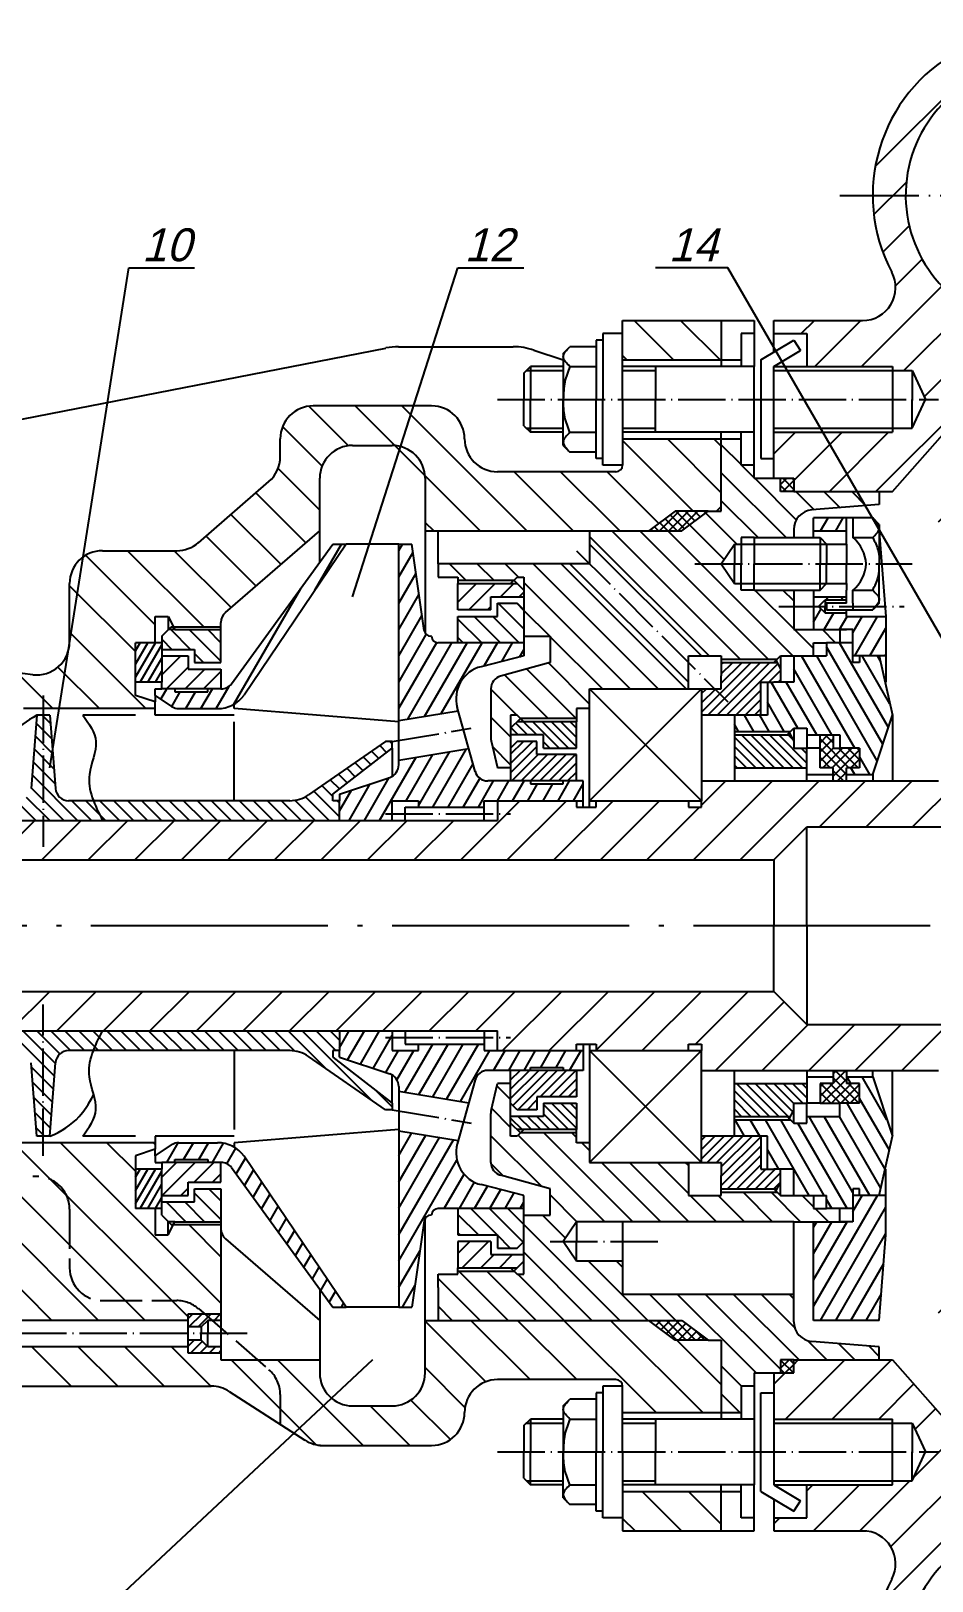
# Model space of a CAD drawing. Extents: x -1 to 839, y 2 to 596.
# Drawn here: x 505.1 to 642, y 200.4 to 436 of the extents above; entities that cross this region are included whole.
import ezdxf

# ---------------------------------------------------------------- set-up
doc = ezdxf.new("R2010")
doc.units = 0
doc.header["$MEASUREMENT"] = 0
doc.linetypes.add('ACAD_ISO02W100', pattern=[15, 12, -3])
doc.linetypes.add('ACAD_ISO04W100', pattern=[30.5, 24, -3, 0.5, -3])
doc.layers.get('0').update_dxf_attribs({"linetype": 'CONTINUOUS'})
doc.styles.add('CYRWIN', font='cyrwin.shx', dxfattribs={"oblique": 15, "height": 5})
pattern_1 = [(60, (20, 0), (-1.732051, 1), [])]
pattern_2 = [(45, (20, 0), (-0.7071068, 0.7071068), []), (135, (20, 0), (-0.7071068, -0.7071068), [])]
pattern_3 = [(45, (20, 0), (-3.535534, 3.535534), [])]
pattern_4 = [(45, (20, 0), (-0.7071068, 0.7071068), [])]

msp = doc.modelspace()

# ---------------------------------------------------------------- hatches: boundary and pattern name
at = {"linetype": 'ByBlock'}
h = msp.add_hatch(dxfattribs=at)
h.set_pattern_fill('U', color=5, scale=5, angle=45, style=0, pattern_type=0)
h.set_pattern_definition(pattern_3)
h.paths.add_polyline_path([(653, 229), (653, 231), (650, 231), (650, 226.07, -0.69099), (644.75, 224.08), (636, 234), (634, 234), (621, 234), (621, 232), (618, 232), (618, 225), (636, 225), (636, 224.39), (639, 224.39), (639, 224.38), (641, 220), (639, 215.62), (639, 215.61), (636, 215.61), (636, 215), (623, 215), (623, 210), (618, 210), (618, 208), (631.47, 208, -0.564726), (635.89, 200.67, 0.121979), (633, 189), (638, 189, -0.341999), (653, 208.36)])
h.paths.add_polyline_path([(638, 189), (633, 189, 0.414214), (658, 164), (658, 169, -0.414214)])
h.paths.add_polyline_path([(683, 189), (678, 189, -0.414214), (658, 169), (658, 164, 0.414214)])
h.paths.add_polyline_path([(653, 391.64, -0.341999), (638, 411), (633, 411, 0.121979), (635.89, 399.33, -0.564726), (631.47, 392), (618, 392), (618, 390), (623, 390), (623, 385), (636, 385), (636, 384.39), (639, 384.39), (639, 384.38), (641, 380), (639, 375.62), (639, 375.61), (636, 375.61), (636, 375), (618, 375), (618, 368), (621, 368), (621, 366), (634, 366), (636, 366), (644.75, 375.92, -0.69099), (650, 373.93), (650, 369), (653, 369), (653, 371)])
h.paths.add_polyline_path([(658, 431), (658, 436, 0.414214), (633, 411), (638, 411, -0.414214)])
h.paths.add_polyline_path([(658, 436), (658, 431, -0.414214), (678, 411), (683, 411, 0.414214)])
h = msp.add_hatch(dxfattribs=at)
h.set_pattern_fill('U', color=5, scale=3, angle=315, style=0, pattern_type=0)
h.set_pattern_definition([(315, (20, 0), (2.12132, 2.12132), [])])
h.paths.add_polyline_path([(595, 244), (595, 249), (588, 249), (586, 252), (588, 255), (621, 255), (628, 255), (628, 257), (626, 257), (624, 257), (624, 259), (621, 259), (619, 259), (618.53, 259.47), (618.23, 259.47), (610, 259.47), (610, 259), (605, 259), (605, 264), (590, 264), (590, 267), (588, 267), (588, 268.5), (579.5, 268.5), (579, 268), (578, 268), (578, 276), (576, 276), (575.05, 271.89, 0.056761), (575, 271.44), (575, 263.98, 0.338213), (576.47, 262.05), (584, 260), (584, 256), (580, 256), (580, 247), (579, 247), (578.5, 247.5), (570, 247.5), (570, 247), (567, 247), (567, 245), (567, 240), (604, 240), (608, 237), (610, 237), (610, 226), (613, 226), (613, 230), (615, 230), (615, 232), (619, 232), (619, 234), (621, 234), (634, 234), (634, 236), (623.77, 236.79, -0.391902), (621, 239.78), (621, 244)])
h.paths.add_polyline_path([(605, 336), (605, 337), (587, 355), (567, 355), (567, 353), (570, 353), (570, 352.5), (578.5, 352.5), (579, 353), (580, 353), (580, 344), (584, 344), (584, 340), (576.47, 337.95, 0.338213), (575, 336.02), (575, 328.56, 0.056761), (575.05, 328.11), (576, 324), (578, 324), (578, 332), (579, 332), (579.5, 331.5), (588, 331.5), (588, 333), (590, 333), (590, 336)])
h.paths.add_polyline_path([(610, 355), (612, 358), (613, 358), (613, 359), (615, 359), (621, 359), (621, 360.22, -0.391902), (623.77, 363.21), (634, 364), (634, 366), (621, 366), (619, 366), (619, 368), (615, 368), (615, 370), (613, 370), (613, 374), (610, 374), (610, 363), (608, 363), (604, 360), (590, 360), (590, 358), (607, 341), (610, 341), (610, 340.53), (618.24, 340.53), (618.53, 340.53), (619, 341), (621, 341), (624, 341), (624, 343), (626, 343), (628, 343), (628, 345), (624, 345), (621, 345), (621, 351), (615, 351), (613, 351), (613, 352), (612, 352)])
h = msp.add_hatch(dxfattribs=at)
h.set_pattern_fill('U', color=5, angle=45, style=0, double=1, pattern_type=0)
h.set_pattern_definition(pattern_2)
h.paths.add_polyline_path([(628, 273), (631, 273), (631, 276), (629, 276), (629, 278), (627, 278), (627, 277), (627, 276), (625, 276), (625, 273)])
h.paths.add_polyline_path([(603, 363), (599, 360), (604, 360), (608, 363)])
h.paths.add_polyline_path([(608, 237), (604, 240), (599, 240), (603, 237)])
h.paths.add_polyline_path([(621, 368), (619, 368), (619, 366), (621, 366)])
h.paths.add_polyline_path([(621, 234), (619, 234), (619, 232), (621, 232)])
h = msp.add_hatch(dxfattribs=at)
h.set_pattern_fill('U', color=5, scale=5, angle=45, style=0, pattern_type=0)
h.set_pattern_definition(pattern_3)
edge = h.paths.add_edge_path()
edge.add_line((415, 312), (414, 312))
edge.add_line((414, 312), (413, 313))
edge.add_line((413, 313), (363, 313))
edge.add_line((363, 313), (363, 311))
edge.add_line((363, 311), (376, 311))
edge.add_line((376, 311), (376, 310))
edge.add_line((376, 310), (392, 310))
edge.add_line((392, 310), (393, 311))
edge.add_line((393, 311), (395, 311))
edge.add_line((395, 311), (395, 307))
edge.add_line((395, 307), (403, 307))
edge.add_line((403, 307), (406, 300))
edge.add_line((406, 300), (427, 300))
edge.add_line((427, 300), (433, 310))
edge.add_line((433, 310), (618, 310))
edge.add_line((618, 310), (623, 315))
edge.add_line((623, 315), (663, 315))
edge.add_line((663, 315), (668, 310))
edge.add_line((668, 310), (675, 310))
edge.add_line((675, 310), (677, 308))
edge.add_line((677, 308), (679, 308))
edge.add_line((679, 308), (679, 311))
edge.add_line((679, 311), (681, 311))
edge.add_line((681, 311), (681, 310))
edge.add_line((681, 310), (696, 310))
edge.add_line((696, 310), (696, 313))
edge.add_spline(control_points=[(696, 313), (695.33, 313), (688.11, 312.89), (672.96, 317.56), (654.46, 331.59), (647, 347.77), (647, 356)], knot_values=[0, 0, 0, 0, 2, 21.646883, 45.85432, 70.552498, 70.552498, 70.552498, 70.552498], degree=3, periodic=0)
edge.add_line((647, 355.63), (647, 365))
edge.add_line((647, 365), (644, 365))
edge.add_line((644, 365), (644, 364))
edge.add_arc((643, 364), 1, -90, 0, ccw=False)
edge.add_line((643, 363), (643, 355))
edge.add_arc((643, 354), 1, 0, 90, ccw=False)
edge.add_line((644, 354), (644, 352))
edge.add_spline(control_points=[(644, 352), (644.49, 347.95), (645.36, 340.76), (648.51, 332.39), (650.66, 326.38), (648.37, 320.82), (644.85, 321.59), (643, 322)], knot_values=[0, 0, 0, 0, 12.165525, 21.652358, 26.751378, 31.223514, 36.223514, 36.223514, 36.223514, 36.223514], degree=3, periodic=0)
edge.add_line((643, 322), (607, 322))
edge.add_line((607, 322), (607, 319))
edge.add_line((607, 319), (607, 318))
edge.add_line((607, 318), (605, 318))
edge.add_line((605, 318), (605, 319))
edge.add_line((605, 319), (591, 319))
edge.add_line((591, 319), (591, 318))
edge.add_line((591, 318), (588, 318))
edge.add_line((588, 318), (588, 319))
edge.add_line((588, 319), (576, 319))
edge.add_line((576, 319), (576, 316))
edge.add_line((576, 316), (560, 316))
edge.add_line((560, 316), (552, 316))
edge.add_line((552, 316), (442, 316))
edge.add_line((442, 316), (428, 316))
edge.add_line((428, 316), (428, 313))
edge.add_line((428, 313), (427, 313))
edge.add_line((427, 313), (426, 314))
edge.add_line((426, 314), (416.33, 314))
edge.add_line((416.33, 314), (415, 312))
h = msp.add_hatch(dxfattribs=at)
h.set_pattern_fill('U', color=5, scale=2, angle=60, style=0, pattern_type=0)
h.set_pattern_definition(pattern_1)
h.paths.add_polyline_path([(624, 240), (634, 240), (635, 253), (635, 259), (630, 259), (630, 257), (630, 255), (628, 255), (624, 255)])
h.paths.add_polyline_path([(635, 347), (629, 347), (629, 347.54), (625.76, 347.54), (624.76, 348.54), (624, 348.54), (624, 345), (628, 345), (630, 345), (630, 343), (630, 341), (635, 341)])
h.paths.add_polyline_path([(625.76, 349.54), (629, 349.54), (629, 350), (624, 350), (624, 348.54), (624.76, 348.54)])
h.paths.add_polyline_path([(629, 360), (629, 362), (624, 362), (624, 360)])
h = msp.add_hatch(dxfattribs=at)
h.set_pattern_fill('U', color=5, scale=2, angle=60, style=0, pattern_type=0)
h.set_pattern_definition(pattern_1)
h.paths.add_polyline_path([(537.5, 335.03), (553, 358), (551, 358), (535.6, 336.75, -0.227838), (534.04, 336), (534, 336), (532, 336), (532, 335.57), (527, 335.57), (527, 336), (525, 336), (524, 336), (524, 335), (526.5, 333.34, 0.148069), (527.61, 333), (533.48, 333, 0.237914)])
h.paths.add_polyline_path([(573.5, 339.37), (580, 341), (580, 343), (570, 343), (567, 343, -0.414214), (566, 344), (565.87, 344, -0.373238), (564.88, 344.86), (563, 358), (561, 358), (561, 331.17), (570.04, 332.67), (569.89, 333.19, -0.42184)])
h.paths.add_polyline_path([(574, 318), (574, 319), (576, 319), (589, 319), (589, 322), (586, 322), (586, 321.57), (581, 321.57), (581, 322), (574.52, 322, -0.336906), (572.59, 323.46), (571.63, 326.94), (561, 325.17), (561, 324.44, -0.322823), (559.63, 322.54), (552, 320), (552, 319), (552, 316), (560, 316), (560, 319), (564, 319), (564, 318)])
h.paths.add_polyline_path([(571.63, 273.06), (572.59, 276.54, -0.336906), (574.52, 278), (581, 278), (581, 278.43), (586, 278.43), (586, 278), (589, 278), (589, 281), (576, 281), (574, 281), (574, 282), (564, 282), (564, 281), (560, 281), (560, 284), (552, 284), (552, 281), (552, 280), (559.63, 277.46, -0.322823), (561, 275.56), (561, 274.83)])
h.paths.add_polyline_path([(569.89, 266.81), (570.04, 267.33), (561, 268.83), (561, 242), (563, 242), (564.88, 255.14, -0.373238), (565.87, 256), (566, 256, -0.414214), (567, 257), (570, 257), (580, 257), (580, 259), (573.5, 260.63, -0.42184)])
h.paths.add_polyline_path([(534, 264), (534.04, 264, -0.227838), (535.6, 263.25), (551, 242), (553, 242), (537.5, 264.97, 0.237914), (533.48, 267), (527.61, 267, 0.148069), (526.5, 266.66), (524, 265), (524, 264), (525, 264), (527, 264), (527, 264.43), (532, 264.43), (532, 264)])
h = msp.add_hatch(dxfattribs=at)
h.set_pattern_fill('U', color=5, scale=2, angle=45, style=0, pattern_type=0)
h.set_pattern_definition([(45, (20, 0), (-1.4142136, 1.4142136), [])])
h.paths.add_polyline_path([(580, 250), (575, 250), (575, 252), (570, 252), (570, 248), (578, 248), (579, 248), (580, 249)])
h.paths.add_polyline_path([(580, 351), (579, 352), (578, 352), (570, 352), (570, 348), (575, 348), (575, 350), (580, 350)])
h.paths.add_polyline_path([(534, 339), (529, 339), (529, 341), (525, 341), (525, 337), (525, 336), (534, 336)])
h.paths.add_polyline_path([(534, 264), (525, 264), (525, 263), (525, 259), (529, 259), (529, 261), (534, 261)])
h = msp.add_hatch(dxfattribs=at)
h.set_pattern_fill('U', color=5, scale=2, angle=315, style=0, pattern_type=0)
h.set_pattern_definition([(315, (20, 0), (1.4142136, 1.4142136), [])])
h.paths.add_polyline_path([(534, 345), (527, 345), (526, 345), (525, 344), (525, 342), (530, 342), (530, 340), (534, 340)])
h.paths.add_polyline_path([(534, 260), (530, 260), (530, 258), (525, 258), (525, 257), (525, 256), (526, 255), (527, 255), (534, 255)])
h.paths.add_polyline_path([(580, 257), (570, 257), (570, 253), (576, 253), (576, 251), (579, 251), (580, 252)])
h.paths.add_polyline_path([(580, 348), (579, 349), (576, 349), (576, 347), (570, 347), (570, 343), (580, 343)])
h = msp.add_hatch(dxfattribs=at)
h.set_pattern_fill('U', color=5, angle=60, style=0, pattern_type=0)
h.set_pattern_definition([(60, (20, 0), (-0.8660254, 0.5), [])])
h.paths.add_polyline_path([(525, 263), (521, 263), (521, 257), (525, 257)])
h.paths.add_polyline_path([(525, 343), (521, 343), (521, 337), (525, 337)])
h = msp.add_hatch(dxfattribs=at)
h.set_pattern_fill('U', color=5, scale=2, angle=300, style=0, pattern_type=0)
h.set_pattern_definition([(300, (20, 0), (1.732051, 1), [])])
h.paths.add_polyline_path([(627, 271), (623, 271), (623, 270), (621, 270), (620.53, 270.47), (620.23, 270.47), (612, 270.47), (612, 268), (617, 268), (617, 263), (618, 263), (621, 263), (621, 259), (626, 259), (626, 257), (628, 257), (630, 257), (630, 259), (630, 260), (631, 260), (631, 259), (634, 259), (636, 268), (633, 277), (629, 277), (629, 276), (631, 276), (631, 273), (628, 273), (628, 271)])
h.paths.add_polyline_path([(630, 340), (630, 341), (630, 343), (628, 343), (626, 343), (626, 341), (621, 341), (621, 337), (618, 337), (617, 337), (617, 332), (612, 332), (612, 329.53), (620.24, 329.53), (620.53, 329.53), (621, 330), (623, 330), (623, 329), (627, 329), (628, 329), (628, 327), (631, 327), (631, 324), (629, 324), (629, 323), (633, 323), (636, 332), (634, 341), (631, 341), (631, 340)])
h = msp.add_hatch(dxfattribs=at)
h.set_pattern_fill('U', color=5, angle=45, style=0, pattern_type=0)
h.set_pattern_definition(pattern_4)
h.paths.add_polyline_path([(582, 274), (588, 274), (588, 278), (578, 278), (578, 273), (579, 272), (582, 272)])
h.paths.add_polyline_path([(582, 326), (582, 328), (579, 328), (578, 327), (578, 322), (588, 322), (588, 326)])
h.paths.add_polyline_path([(610, 262), (610, 260), (618, 260), (618.5, 260), (619, 261), (619, 263), (618, 263), (616, 263), (616, 268), (612, 268), (607, 268), (607, 264), (610, 264)])
h.paths.add_polyline_path([(610, 340), (610, 338), (610, 336), (607, 336), (607, 332), (612, 332), (616, 332), (616, 337), (618, 337), (619, 337), (619, 339), (618.5, 340), (618, 340)])
h = msp.add_hatch(dxfattribs=at)
h.set_pattern_fill('U', color=5, scale=1.5, angle=315, style=0, pattern_type=0)
h.set_pattern_definition([(315, (20, 0), (1.06066, 1.06066), [])])
edge = h.paths.add_edge_path()
edge.add_arc((544.44, 276), 5, 55.3048, 90, ccw=False)
edge.add_line((547.28, 280.11), (559, 272))
edge.add_line((559, 272), (560, 272))
edge.add_line((560, 272), (560, 273))
edge.add_line((560, 273), (551, 280))
edge.add_line((551, 280), (551, 281))
edge.add_line((551, 281), (552, 281))
edge.add_line((552, 281), (552, 284))
edge.add_line((552, 284), (516, 284))
edge.add_spline(control_points=[(516, 284), (515.5, 283), (515, 282.01), (514.62, 281)], knot_values=[13.696391, 13.696391, 13.696391, 13.696391, 16.851265, 16.851265, 16.851265, 16.851265], degree=3, periodic=0)
edge.add_line((514.62, 281), (544.44, 281))
edge = h.paths.add_edge_path()
edge.add_spline(control_points=[(514.62, 319), (515, 317.99), (515.5, 317), (516, 316)], knot_values=[13.696391, 13.696391, 13.696391, 13.696391, 16.851265, 16.851265, 16.851265, 16.851265], degree=3, periodic=0)
edge.add_line((516, 316), (552, 316))
edge.add_line((552, 316), (552, 319))
edge.add_line((552, 319), (551, 319))
edge.add_line((551, 319), (551, 320))
edge.add_line((551, 320), (560, 327))
edge.add_line((560, 327), (560, 328))
edge.add_line((560, 328), (559, 328))
edge.add_line((559, 328), (547.28, 319.89))
edge.add_arc((544.44, 324), 5, 270, 304.6952, ccw=False)
edge.add_line((544.44, 319), (514.62, 319))
edge = h.paths.add_edge_path()
edge.add_line((503.15, 319), (501, 319))
edge.add_spline(control_points=[(501, 319), (501.11, 318.01), (501.06, 317.01), (501, 316)], knot_values=[13.261297, 13.261297, 13.261297, 13.261297, 16.261297, 16.261297, 16.261297, 16.261297], degree=3, periodic=0)
edge.add_line((501, 316), (507, 316))
edge.add_line((507, 316), (507, 332))
edge.add_line((507, 332), (506, 332))
edge.add_line((506, 332), (505.14, 320.85))
edge.add_arc((503.15, 321), 2, 270, 355.6013, ccw=False)
edge = h.paths.add_edge_path()
edge.add_line((508.86, 320.85), (508, 332))
edge.add_line((508, 332), (507, 332))
edge.add_line((507, 332), (507, 316))
edge.add_line((507, 316), (516, 316))
edge.add_spline(control_points=[(516, 316), (515.5, 317), (515, 317.99), (514.62, 319)], knot_values=[13.696391, 13.696391, 13.696391, 13.696391, 16.851265, 16.851265, 16.851265, 16.851265], degree=3, periodic=0)
edge.add_line((514.62, 319), (510.85, 319))
edge.add_arc((510.85, 321), 2, 184.3987, 270, ccw=False)
edge = h.paths.add_edge_path()
edge.add_arc((459.06, 324), 5, 246.0375, 270, ccw=False)
edge.add_line((457.03, 319.43), (449.39, 322.83))
edge.add_arc((448.58, 321), 2, 66.0375, 90)
edge.add_line((448.58, 323), (445, 323))
edge.add_line((445, 323), (445, 320))
edge.add_line((445, 320), (443, 320))
edge.add_line((443, 320), (442, 319))
edge.add_line((442, 319), (442, 316))
edge.add_line((442, 316), (501, 316))
edge.add_spline(control_points=[(501, 316), (501.06, 317.01), (501.11, 318.01), (501, 319)], knot_values=[13.261297, 13.261297, 13.261297, 13.261297, 16.261297, 16.261297, 16.261297, 16.261297], degree=3, periodic=0)
edge.add_line((501, 319), (459.06, 319))
edge = h.paths.add_edge_path()
edge.add_line((442, 284), (442, 281))
edge.add_line((442, 281), (443, 280))
edge.add_line((443, 280), (445, 280))
edge.add_line((445, 280), (445, 277))
edge.add_line((445, 277), (448.58, 277))
edge.add_arc((448.58, 279), 2, 270, 293.9625)
edge.add_line((449.39, 277.17), (457.03, 280.57))
edge.add_arc((459.06, 276), 5, 90, 113.9625, ccw=False)
edge.add_line((459.06, 281), (501, 281))
edge.add_spline(control_points=[(501, 281), (501.11, 281.99), (501.06, 282.99), (501, 284)], knot_values=[13.261297, 13.261297, 13.261297, 13.261297, 16.261297, 16.261297, 16.261297, 16.261297], degree=3, periodic=0)
edge.add_line((501, 284), (442, 284))
edge = h.paths.add_edge_path()
edge.add_spline(control_points=[(501, 284), (501.06, 282.99), (501.11, 281.99), (501, 281)], knot_values=[13.261297, 13.261297, 13.261297, 13.261297, 16.261297, 16.261297, 16.261297, 16.261297], degree=3, periodic=0)
edge.add_line((501, 281), (503.15, 281))
edge.add_arc((503.15, 279), 2, 4.3987, 90, ccw=False)
edge.add_line((505.14, 279.15), (506, 268))
edge.add_line((506, 268), (507, 268))
edge.add_line((507, 268), (507, 284))
edge.add_line((507, 284), (501, 284))
edge = h.paths.add_edge_path()
edge.add_line((507, 284), (507, 268))
edge.add_line((507, 268), (508, 268))
edge.add_line((508, 268), (508.86, 279.15))
edge.add_arc((510.85, 279), 2, 90, 175.6013, ccw=False)
edge.add_line((510.85, 281), (514.62, 281))
edge.add_spline(control_points=[(514.62, 281), (515, 282.01), (515.5, 283), (516, 284)], knot_values=[13.696391, 13.696391, 13.696391, 13.696391, 16.851265, 16.851265, 16.851265, 16.851265], degree=3, periodic=0)
edge.add_line((516, 284), (507, 284))
h = msp.add_hatch(dxfattribs=at)
h.set_pattern_fill('U', color=5, angle=315, style=0, pattern_type=0)
h.set_pattern_definition([(315, (20, 0), (0.7071068, 0.7071068), [])])
h.paths.add_polyline_path([(588, 269), (588, 273), (583, 273), (583, 271), (578, 271), (578, 270), (579, 269), (580, 269)])
h.paths.add_polyline_path([(588, 331), (580, 331), (579, 331), (578, 330), (578, 329), (583, 329), (583, 327), (588, 327)])
h.paths.add_polyline_path([(612, 329), (612, 324), (623, 324), (623, 327), (621, 327), (621, 328), (620.5, 329), (620, 329)])
h.paths.add_polyline_path([(620, 271), (620.5, 271), (621, 272), (621, 273), (623, 273), (623, 276), (612, 276), (612, 271)])
h = msp.add_hatch(dxfattribs=at)
h.set_pattern_fill('U', color=5, angle=45, style=0, double=1, pattern_type=0)
h.set_pattern_definition(pattern_2)
h.paths.add_polyline_path([(628, 327), (627, 327), (627, 329), (625, 329), (625, 327), (625, 324), (627, 324), (627, 323), (627, 322), (629, 322), (629, 324), (631, 324), (631, 327)])
h = msp.add_hatch(dxfattribs=at)
h.set_pattern_fill('_U', color=5, scale=5, angle=45, style=0, pattern_type=0)
h.set_pattern_definition(pattern_3)
edge = h.paths.add_edge_path()
edge.add_line((415, 288), (416.33, 286))
edge.add_line((416.33, 286), (426, 286))
edge.add_line((426, 286), (427, 287))
edge.add_line((427, 287), (428, 287))
edge.add_line((428, 287), (428, 284))
edge.add_line((428, 284), (442, 284))
edge.add_line((442, 284), (552, 284))
edge.add_line((552, 284), (560, 284))
edge.add_line((560, 284), (576, 284))
edge.add_line((576, 284), (576, 281))
edge.add_line((576, 281), (588, 281))
edge.add_line((588, 281), (588, 282))
edge.add_line((588, 282), (591, 282))
edge.add_line((591, 282), (591, 281))
edge.add_line((591, 281), (605, 281))
edge.add_line((605, 281), (605, 282))
edge.add_line((605, 282), (607, 282))
edge.add_line((607, 282), (607, 281))
edge.add_line((607, 281), (607, 278))
edge.add_line((607, 278), (643, 278))
edge.add_spline(control_points=[(643, 278), (644.85, 278.41), (648.37, 279.18), (650.66, 273.62), (648.51, 267.61), (645.36, 259.24), (644.49, 252.05), (644, 248)], knot_values=[0, 0, 0, 0, 5, 9.472136, 14.571155, 24.057988, 36.223514, 36.223514, 36.223514, 36.223514], degree=3, periodic=0)
edge.add_line((644, 248), (644, 246))
edge.add_arc((643, 246), 1, -90, 0, ccw=False)
edge.add_line((643, 245), (643, 237))
edge.add_arc((643, 236), 1, 0, 90, ccw=False)
edge.add_line((644, 236), (644, 235))
edge.add_line((644, 235), (647, 235))
edge.add_line((647, 235), (647, 244.37))
edge.add_spline(control_points=[(647, 244), (647, 252.23), (654.46, 268.41), (672.96, 282.44), (688.11, 287.11), (695.33, 287), (696, 287)], knot_values=[0, 0, 0, 0, 24.698178, 48.905615, 68.552498, 70.552498, 70.552498, 70.552498, 70.552498], degree=3, periodic=0)
edge.add_line((696, 287), (696, 290))
edge.add_line((696, 290), (681, 290))
edge.add_line((681, 290), (681, 289))
edge.add_line((681, 289), (679, 289))
edge.add_line((679, 289), (679, 292))
edge.add_line((679, 292), (677, 292))
edge.add_line((677, 292), (675, 290))
edge.add_line((675, 290), (668, 290))
edge.add_line((668, 290), (663, 285))
edge.add_line((663, 285), (623, 285))
edge.add_line((623, 285), (618, 290))
edge.add_line((618, 290), (433, 290))
edge.add_line((433, 290), (427, 300))
edge.add_line((427, 300), (406, 300))
edge.add_line((406, 300), (403, 293))
edge.add_line((403, 293), (395, 293))
edge.add_line((395, 293), (395, 289))
edge.add_line((395, 289), (393, 289))
edge.add_line((393, 289), (392, 290))
edge.add_line((392, 290), (376, 290))
edge.add_line((376, 290), (376, 289))
edge.add_line((376, 289), (363, 289))
edge.add_line((363, 289), (363, 287))
edge.add_line((363, 287), (413, 287))
edge.add_line((413, 287), (414, 288))
edge.add_line((414, 288), (415, 288))
h = msp.add_hatch(dxfattribs=at)
h.set_pattern_fill('U', color=5, angle=45, style=0, pattern_type=0)
h.set_pattern_definition(pattern_4)
h.paths.add_polyline_path([(531.46, 241), (529, 241), (529, 239), (531, 239), (532, 240), (532.62, 240)])
h.paths.add_polyline_path([(534, 241), (531.46, 241), (532.62, 240), (534, 240)])
h.paths.add_polyline_path([(531, 237), (529, 237), (529, 235), (534, 235), (534, 236), (532, 236)])

# ---------------------------------------------------------------- linework, layer by layer
at = {"color": 5, "linetype": 'ACAD_ISO04W100', "ltscale": 0.5}
msp.add_line((628, 411), (688, 411), dxfattribs=at)
at = {"color": 5, "linetype": 'ByBlock'}
for p, q in [((508, 324), (520, 400)), ((520, 400), (530, 400)), ((554, 350), (570, 400)), ((570, 400), (580, 400)), ((611, 400), (600, 400)), ((656, 322), (611, 400)), ((596.74, 392), (602.74, 386)), ((603.81, 392), (609.81, 386)), ((595, 386.67), (595.67, 386)), ((547.35, 378.96), (553.35, 372.96)), ((554.38, 379), (573.38, 360)), ((561.45, 379), (580.45, 360)), ((543.36, 375.87), (549.36, 369.87)), ((595, 373.74), (605.74, 363)), ((601.81, 374), (610, 365.81)), ((608.88, 374), (610, 372.88)), ((542.67, 369.5), (549, 363.17)), ((578.52, 369), (587.52, 360)), ((585.59, 369), (594.59, 360)), ((592.67, 369), (600.52, 361.14)), ((539.3, 365.79), (546.91, 358.19)), ((609.27, 363), (610, 363.73)), ((535.51, 362.51), (543.12, 354.9)), ((565, 361.31), (566.31, 360)), ((531.73, 359.23), (539.33, 351.62)), ((513.44, 356.3), (524, 345.74)), ((519.81, 357), (531.39, 345.42)), ((526.88, 357), (535.54, 348.34)), ((511, 351.67), (521, 341.67)), ((511, 344.6), (522.6, 333)), ((509.23, 339.3), (515.53, 333)), ((502.94, 338.51), (508.46, 333)), ((502.53, 267), (529, 240.53)), ((509.6, 267), (534, 242.6)), ((516.68, 267), (521, 262.68)), ((523.75, 267), (524, 266.75)), ((496.72, 265.74), (522.46, 240)), ((491.62, 263.78), (515.39, 240)), ((487.66, 260.66), (508.32, 240)), ((529.1, 254.58), (534, 249.68)), ((565, 239.89), (574.22, 230.67)), ((571.96, 240), (580.96, 231)), ((579.03, 240), (588.03, 231)), ((586.1, 240), (600.1, 226)), ((593.17, 240), (607.17, 226)), ((505.25, 236), (511.25, 230)), ((512.32, 236), (518.32, 230)), ((519.39, 236), (525.39, 230)), ((526.46, 236), (532.46, 230)), ((603.24, 237), (610, 230.24)), ((557, 234), (510, 190)), ((535.53, 234), (543, 226.53)), ((542.6, 234), (555.6, 221)), ((565, 232.82), (571.06, 226.76)), ((543, 226.53), (548.42, 221.11)), ((556.68, 227), (562.68, 221)), ((562.85, 227.89), (568.85, 221.89)), ((597.96, 214), (603.96, 208)), ((605.03, 214), (610, 209.03)), ((595, 209.89), (596.89, 208))]:
    msp.add_line(p, q, dxfattribs=at)
at = {"color": 7, "linetype": 'ByBlock'}
for p, q in [((595, 390), (595, 392)), ((595, 392), (610, 392)), ((610, 392), (610, 385)), ((610, 392), (615, 392)), ((615, 392), (615, 385)), ((618, 392), (631.47, 392)), ((618, 387.2), (618, 392)), ((591, 389), (591, 380)), ((592, 389), (591, 389)), ((592, 390), (592, 380)), ((595, 390), (592, 390)), ((595, 380), (595, 390)), ((615, 390), (613, 390)), ((613, 390), (613, 385)), ((616, 386), (621, 389)), ((618, 390), (623, 390)), ((621, 389), (622.05, 387.43)), ((623, 390), (623, 385)), ((481.07, 372.6), (559.05, 387.81)), ((560.97, 388), (578.38, 388)), ((581.54, 387.49), (586, 386)), ((586, 387), (587, 388)), ((586, 387), (586, 380)), ((591, 388), (587, 388)), ((618, 385), (622.05, 387.43)), ((580, 384), (581, 385)), ((581, 385), (581, 380)), ((586, 385), (581, 385)), ((587, 385), (591, 385)), ((595, 386), (613, 386)), ((615, 385), (595, 385)), ((600, 385), (600, 380)), ((615, 368), (615, 385)), ((616, 386), (616, 371)), ((618, 371), (618, 385)), ((618, 385), (636, 385)), ((636, 385), (636, 375)), ((636, 384.39), (639, 384.39)), ((639, 384.39), (641, 380)), ((639, 384.39), (639, 380)), ((580, 384), (580, 380)), ((580, 376), (580, 380)), ((581, 375), (581, 380)), ((586, 373), (586, 380)), ((591, 371), (591, 380)), ((592, 370), (592, 380)), ((595, 380), (595, 370)), ((600, 375), (600, 380)), ((639, 375.61), (641, 380)), ((639, 375.61), (639, 380)), ((566, 379), (548, 379)), ((580, 376), (581, 375)), ((586, 375), (581, 375)), ((587, 375), (591, 375)), ((615, 375), (595, 375)), ((610, 363), (610, 375)), ((613, 370), (613, 375)), ((618, 375), (636, 375)), ((618, 368), (618, 375)), ((636, 366), (644.75, 375.92)), ((636, 375.61), (639, 375.61)), ((543, 371.28), (543, 374)), ((554, 373), (560, 373)), ((571, 374), (571, 374)), ((586, 373), (587, 372)), ((595, 374), (613, 374)), ((591, 372), (587, 372)), ((592, 371), (591, 371)), ((595, 370), (592, 370)), ((615, 370), (613, 370)), ((616, 371), (618, 371)), ((549, 355.24), (549, 368)), ((565, 368), (565, 360)), ((594, 369), (576, 369)), ((615, 368), (621, 368)), ((619, 366), (619, 368)), ((621, 368), (621, 366)), ((530.56, 358.22), (541.27, 367.5)), ((621, 366), (619, 366)), ((621, 366), (634, 366)), ((634, 366), (634, 364)), ((634, 366), (636, 366)), ((603, 363), (599, 360)), ((608, 363), (603, 363)), ((604, 360), (608, 363)), ((608, 363), (610, 363)), ((634, 364), (623.77, 363.21)), ((624, 359), (624, 362)), ((630, 362), (624, 362)), ((629, 358), (629, 362)), ((630, 362), (630, 359)), ((633, 362), (630, 362)), ((634, 361), (633, 362)), ((634, 361), (634, 355)), ((534.69, 347.6), (549, 360)), ((565, 360), (604, 360)), ((565, 360), (565, 344.5)), ((567, 355), (567, 360)), ((590, 360), (590, 355)), ((613, 359), (613, 355)), ((615, 359), (615, 355)), ((615, 359), (625, 359)), ((621, 360.22), (621, 359)), ((624, 360), (629, 360)), ((625, 359), (626, 358)), ((625, 359), (625, 355)), ((630, 359), (633, 359)), ((634, 359.86), (635, 347)), ((516, 357), (527.29, 357)), ((535.6, 336.75), (551, 358)), ((553, 358), (537.5, 335.03)), ((551, 358), (553, 358)), ((561, 358), (553, 358)), ((561, 324.44), (561, 358)), ((561, 358), (563, 358)), ((564.88, 344.86), (563, 358)), ((607, 341), (590, 358)), ((610, 355), (612, 358)), ((612, 358), (612, 355)), ((612, 358), (613, 358)), ((613, 358), (615, 358)), ((615, 358), (626, 358)), ((626, 358), (626, 355)), ((626, 358), (629, 358)), ((629, 358), (629, 355)), ((590, 355), (567, 355)), ((567, 355), (567, 353)), ((605, 337), (587, 355)), ((610, 355), (612, 352)), ((612, 352), (612, 355)), ((613, 351), (613, 355)), ((615, 351), (615, 355)), ((625, 351), (625, 355)), ((626, 352), (626, 355)), ((629, 352), (629, 355)), ((634, 349), (634, 355)), ((511, 343.11), (511, 352)), ((567, 353), (570, 353)), ((570, 353), (570, 352)), ((570, 352.5), (578.5, 352.5)), ((570, 352), (578, 352)), ((570, 348), (570, 352)), ((578, 352), (579, 353)), ((580, 351), (578.5, 352.5)), ((579, 353), (580, 353)), ((580, 353), (580, 343)), ((612, 352), (613, 352)), ((613, 352), (615, 352)), ((615, 352), (626, 352)), ((625, 351), (626, 352)), ((626, 352), (629, 352)), ((629, 352), (629, 351)), ((575, 348), (575, 350)), ((575, 350), (580, 350)), ((576, 347), (576, 349)), ((576, 349), (579, 349)), ((579, 349), (580, 348)), ((615, 351), (625, 351)), ((621, 351), (621, 345)), ((624, 351), (624, 345)), ((624, 350), (629, 350)), ((624.76, 348.54), (625.76, 349.54)), ((625.76, 349.54), (625.76, 348.54)), ((625.76, 349.54), (629, 349.54)), ((629, 349), (626, 349)), ((626, 349), (626, 348)), ((629, 350), (629, 351)), ((629, 349), (629, 350)), ((630, 349), (630, 351)), ((630, 351), (633, 351)), ((630, 349), (630, 348)), ((634, 349), (633, 348)), ((524, 343), (524, 347)), ((524, 347), (526, 347)), ((526, 347), (527, 345)), ((526, 347), (526, 345)), ((575, 348), (570, 348)), ((570, 343), (570, 347)), ((570, 347), (576, 347)), ((624.76, 348.54), (625.76, 347.54)), ((625.76, 347.54), (625.76, 348.54)), ((625.76, 347.54), (629, 347.54)), ((626, 348), (630, 348)), ((629, 347), (629, 348)), ((629, 347), (635, 347)), ((630, 348), (633, 348)), ((635, 347), (635, 341)), ((525, 344), (526.42, 345.42)), ((526.42, 345.42), (534, 345.42)), ((527, 345), (534, 345)), ((534, 345), (534, 346.09)), ((534, 340), (534, 345)), ((621, 345), (629, 345)), ((624, 345), (628, 345)), ((628, 345), (628, 343)), ((630, 345), (628, 345)), ((630, 343), (630, 345)), ((521, 335), (521, 343)), ((525, 343), (521, 343)), ((525, 344), (525, 342)), ((525, 343), (525, 337)), ((525, 342), (530, 342)), ((530, 342), (530, 340)), ((566, 344), (565.87, 344)), ((566, 344), (566, 344)), ((570, 343), (567, 343)), ((580, 343), (570, 343)), ((580, 344), (584, 344)), ((580, 343), (580, 341)), ((584, 344), (584, 340)), ((624, 341), (624, 343)), ((624, 343), (626, 343)), ((626, 343), (626, 341)), ((628, 343), (626, 343)), ((630, 343), (628, 343)), ((630, 341), (630, 343)), ((525, 341), (529, 341)), ((529, 341), (529, 339)), ((530, 340), (534, 340)), ((580, 341), (573.5, 339.37)), ((584, 340), (576.47, 337.95)), ((605, 336), (605, 341)), ((605, 341), (610, 341)), ((610, 341), (610, 338)), ((610, 340.53), (618.24, 340.53)), ((610, 340), (618, 340)), ((618, 340), (619, 341)), ((618.24, 340.53), (619, 339)), ((619, 341), (621, 341)), ((619, 341), (619, 339)), ((621, 341), (621, 337)), ((621, 341), (626, 341)), ((630, 340), (630, 341)), ((635, 341), (630, 341)), ((631, 340), (630, 340)), ((631, 341), (631, 340)), ((634, 341), (636, 332)), ((635, 341), (635, 337)), ((525, 337), (521, 337)), ((525, 336), (525, 337)), ((529, 339), (534, 339)), ((534, 339), (534, 336)), ((610, 336), (610, 338)), ((616, 332), (616, 337)), ((616, 337), (618, 337)), ((617, 337), (617, 332)), ((621, 337), (618, 337)), ((619, 339), (619, 337)), ((524, 334), (521, 335)), ((524, 335), (524, 336)), ((524, 336), (525, 336)), ((524, 335), (526.5, 333.34)), ((524, 335), (524, 334)), ((534, 336), (525, 336)), ((527, 336), (527, 335.57)), ((527, 335.57), (532, 335.57)), ((532, 335.57), (532, 336)), ((534, 336), (534.04, 336)), ((575, 336.02), (575, 328.56)), ((590, 319), (590, 336)), ((590, 336), (607, 336)), ((590, 336), (607, 319)), ((607, 336), (590, 319)), ((607, 336), (607, 319)), ((607, 336), (610, 336)), ((524, 333), (504, 333)), ((524, 333), (524, 334)), ((524, 332), (524, 333)), ((527.61, 333), (533.48, 333)), ((536, 333), (536, 333.68)), ((561, 331), (536, 333)), ((561, 331.17), (570.04, 332.67)), ((572.59, 323.46), (569.89, 333.19)), ((588, 333), (588, 331)), ((590, 333), (588, 333)), ((506, 332), (505.14, 320.85)), ((508, 332), (506, 332)), ((508, 332), (508.86, 320.85)), ((578, 332), (578, 322)), ((579, 332), (578, 332)), ((578, 330), (579.5, 331.5)), ((580, 331), (579, 332)), ((588, 331.5), (579.5, 331.5)), ((588, 331), (580, 331)), ((588, 327), (588, 331)), ((612, 332), (607, 332)), ((617, 332), (612, 332)), ((612, 332), (612, 322)), ((620, 329), (621, 330)), ((621, 330), (623, 330)), ((621, 330), (621, 328)), ((623, 330), (623, 327)), ((633, 323), (636, 332)), ((636, 332), (636, 322)), ((559, 328), (547.28, 319.89)), ((560, 328), (559, 328)), ((560, 327), (560, 328)), ((575.05, 328.11), (576, 324)), ((583, 329), (578, 329)), ((579, 328), (578, 327)), ((582, 328), (579, 328)), ((582, 326), (582, 328)), ((583, 327), (583, 329)), ((612, 329.53), (620.24, 329.53)), ((612, 329), (620, 329)), ((620.24, 329.53), (621, 328)), ((621, 328), (621, 327)), ((623, 329), (627, 329)), ((625, 327), (625, 329)), ((627, 329), (627, 327)), ((627, 329), (628, 329)), ((628, 329), (628, 327)), ((551, 320), (560, 327)), ((560, 327), (560, 322.71)), ((561, 325.17), (571.63, 326.94)), ((588, 326), (582, 326)), ((583, 327), (588, 327)), ((588, 322), (588, 326)), ((621, 327), (623, 327)), ((623, 322), (623, 327)), ((625, 327), (623, 327)), ((625, 324), (625, 327)), ((627, 327), (628, 327)), ((631, 327), (628, 327)), ((631, 327), (631, 324)), ((578, 324), (576, 324)), ((612, 324), (623, 324)), ((623, 323), (627, 323)), ((627, 324), (625, 324)), ((627, 323), (627, 324)), ((627, 322), (627, 323)), ((629, 322), (629, 324)), ((631, 324), (629, 324)), ((629, 323), (633, 323)), ((633, 323), (633, 322)), ((552, 320), (559.63, 322.54)), ((589, 322), (574.52, 322)), ((581, 322), (581, 321.57)), ((581, 321.57), (586, 321.57)), ((586, 321.57), (586, 322)), ((589, 319), (589, 322)), ((607, 322), (643, 322)), ((544.44, 319), (510.85, 319)), ((551, 319), (551, 320)), ((552, 319), (551, 319)), ((552, 320), (552, 319)), ((552, 316), (552, 319)), ((560, 316), (560, 319)), ((560, 319), (564, 319)), ((564, 319), (564, 318)), ((574, 318), (574, 319)), ((574, 319), (576, 319)), ((576, 319), (576, 316)), ((576, 319), (589, 319)), ((588, 319), (588, 318)), ((589, 318), (589, 319)), ((590, 318), (590, 319)), ((590, 319), (591, 319)), ((591, 318), (591, 319)), ((591, 319), (606, 319)), ((605, 319), (605, 318)), ((606, 319), (607, 319)), ((607, 318), (607, 319)), ((442, 316), (552, 316)), ((552, 316), (560, 316)), ((560, 316), (576, 316)), ((562, 316), (562, 318)), ((562, 318), (564, 318)), ((564, 318), (574, 318)), ((574, 316), (574, 318)), ((588, 318), (591, 318)), ((605, 318), (607, 318)), ((618, 310), (623, 315)), ((623, 300), (623, 315)), ((623, 315), (663, 315)), ((433, 310), (618, 310)), ((618, 310), (618, 300)), ((618, 290), (618, 300)), ((623, 300), (623, 285)), ((433, 290), (618, 290)), ((618, 290), (623, 285)), ((442, 284), (552, 284)), ((552, 284), (560, 284)), ((552, 284), (552, 281)), ((560, 284), (576, 284)), ((560, 284), (560, 281)), ((562, 284), (562, 282)), ((574, 284), (574, 282)), ((576, 281), (576, 284)), ((623, 285), (663, 285)), ((544.44, 281), (510.85, 281)), ((551, 281), (551, 280)), ((552, 281), (551, 281)), ((552, 280), (552, 281)), ((560, 281), (564, 281)), ((562, 282), (564, 282)), ((564, 282), (574, 282)), ((564, 281), (564, 282)), ((574, 282), (574, 281)), ((574, 281), (576, 281)), ((576, 281), (589, 281)), ((588, 282), (591, 282)), ((588, 281), (588, 282)), ((589, 282), (589, 281)), ((589, 281), (589, 278)), ((590, 282), (590, 281)), ((607, 264), (590, 281)), ((590, 264), (607, 281)), ((590, 281), (590, 264)), ((590, 281), (591, 281)), ((591, 282), (591, 281)), ((591, 281), (606, 281)), ((605, 282), (607, 282)), ((605, 281), (605, 282)), ((606, 281), (607, 281)), ((607, 282), (607, 281)), ((607, 264), (607, 281)), ((506, 268), (505.14, 279.15)), ((508, 268), (508.86, 279.15)), ((559, 272), (547.28, 280.11)), ((551, 280), (560, 273)), ((552, 280), (559.63, 277.46)), ((581, 278.43), (586, 278.43)), ((581, 278), (581, 278.43)), ((586, 278.43), (586, 278)), ((560, 273), (560, 277.29)), ((572.59, 276.54), (569.89, 266.81)), ((589, 278), (574.52, 278)), ((575.05, 271.89), (576, 276)), ((578, 276), (576, 276)), ((578, 268), (578, 278)), ((588, 278), (588, 274)), ((607, 278), (643, 278)), ((612, 268), (612, 278)), ((612, 276), (623, 276)), ((623, 278), (623, 273)), ((623, 277), (627, 277)), ((625, 276), (625, 273)), ((627, 276), (625, 276)), ((627, 278), (627, 277)), ((627, 277), (627, 276)), ((629, 278), (629, 276)), ((629, 277), (633, 277)), ((631, 276), (629, 276)), ((631, 273), (631, 276)), ((633, 277), (633, 278)), ((633, 277), (636, 268)), ((636, 268), (636, 278)), ((561, 275.56), (561, 242)), ((561, 274.83), (571.63, 273.06)), ((582, 274), (582, 272)), ((588, 274), (582, 274)), ((560, 272), (559, 272)), ((560, 273), (560, 272)), ((575, 263.98), (575, 271.44)), ((579, 272), (578, 273)), ((583, 271), (578, 271)), ((582, 272), (579, 272)), ((583, 273), (583, 271)), ((583, 273), (588, 273)), ((588, 273), (588, 269)), ((612, 271), (620, 271)), ((620, 271), (621, 270)), ((620.24, 270.47), (621, 272)), ((621, 273), (623, 273)), ((621, 272), (621, 273)), ((621, 270), (621, 272)), ((623, 270), (623, 273)), ((625, 273), (623, 273)), ((623, 271), (627, 271)), ((625, 273), (628, 273)), ((627, 271), (628, 271)), ((628, 271), (628, 273)), ((631, 273), (628, 273)), ((561, 269), (536, 267)), ((561, 268.83), (570.04, 267.33)), ((578, 270), (579.5, 268.5)), ((580, 269), (579, 268)), ((588, 269), (580, 269)), ((588, 267), (588, 269)), ((612, 270.47), (620.24, 270.47)), ((621, 270), (623, 270)), ((524, 267), (500, 267)), ((508, 268), (506, 268)), ((524, 268), (524, 267)), ((524, 267), (524, 266)), ((524, 265), (526.5, 266.66)), ((527.61, 267), (533.48, 267)), ((536, 267), (536, 266.32)), ((579, 268), (578, 268)), ((588, 268.5), (579.5, 268.5)), ((590, 267), (588, 267)), ((612, 268), (607, 268)), ((617, 268), (612, 268)), ((616, 268), (616, 263)), ((617, 263), (617, 268)), ((634, 259), (636, 268)), ((524, 266), (521, 265)), ((521, 265), (521, 257)), ((524, 265), (524, 266)), ((524, 265), (524, 264)), ((524, 264), (525, 264)), ((525, 264), (525, 263)), ((534, 264), (525, 264)), ((527, 264), (527, 264.43)), ((527, 264.43), (532, 264.43)), ((532, 264.43), (532, 264)), ((534, 264), (534.04, 264)), ((534, 261), (534, 264)), ((553, 242), (537.5, 264.97)), ((590, 264), (607, 264)), ((605, 264), (605, 259)), ((607, 264), (610, 264)), ((610, 264), (610, 262)), ((525, 263), (521, 263)), ((525, 257), (525, 263)), ((535.6, 263.25), (551, 242)), ((584, 260), (576.47, 262.05)), ((610, 259), (610, 262)), ((616, 263), (618, 263)), ((621, 263), (618, 263)), ((619, 261), (619, 263)), ((621, 259), (621, 263)), ((635, 259), (635, 263)), ((529, 261), (534, 261)), ((529, 259), (529, 261)), ((530, 260), (534, 260)), ((530, 258), (530, 260)), ((534, 260), (534, 255)), ((580, 259), (573.5, 260.63)), ((584, 256), (584, 260)), ((610, 260), (618, 260)), ((610, 259.47), (618.24, 259.47)), ((618, 260), (619, 259)), ((618.24, 259.47), (619, 261)), ((619, 259), (619, 261)), ((631, 260), (630, 260)), ((630, 260), (630, 259)), ((631, 259), (631, 260)), ((525, 257), (521, 257)), ((524, 257), (524, 253)), ((525, 259), (529, 259)), ((525, 258), (530, 258)), ((525, 256), (525, 258)), ((570, 257), (567, 257)), ((570, 257), (570, 253)), ((580, 257), (570, 257)), ((580, 257), (580, 259)), ((580, 247), (580, 257)), ((605, 259), (610, 259)), ((619, 259), (621, 259)), ((621, 259), (626, 259)), ((624, 259), (624, 257)), ((624, 257), (626, 257)), ((626, 257), (626, 259)), ((628, 257), (626, 257)), ((628, 255), (628, 257)), ((630, 257), (628, 257)), ((635, 259), (630, 259)), ((630, 259), (630, 257)), ((630, 257), (630, 255)), ((635, 253), (635, 259)), ((525, 256), (526.42, 254.58)), ((526, 253), (526, 255)), ((526, 253), (527, 255)), ((526.42, 254.58), (534, 254.58)), ((527, 255), (534, 255)), ((534, 255), (534, 253.91)), ((564.88, 255.14), (563, 242)), ((565, 240), (565, 255.5)), ((566, 256), (565.87, 256)), ((566, 256), (566, 256)), ((580, 256), (584, 256)), ((588, 255), (586, 252)), ((621, 255), (588, 255)), ((588, 255), (588, 252)), ((595, 255), (595, 244)), ((621, 255), (629, 255)), ((621, 239.78), (621, 255)), ((624, 255), (628, 255)), ((624, 240), (624, 255)), ((630, 255), (628, 255)), ((524, 253), (526, 253)), ((534, 254), (534, 234)), ((534.69, 252.4), (549, 240)), ((570, 253), (576, 253)), ((576, 253), (576, 251)), ((634, 240), (635, 253)), ((570, 252), (570, 248)), ((575, 252), (570, 252)), ((575, 252), (575, 250)), ((575, 250), (580, 250)), ((576, 251), (579, 251)), ((579, 251), (580, 252)), ((588, 249), (586, 252)), ((588, 249), (588, 252)), ((570, 248), (578, 248)), ((570, 247), (570, 248)), ((570, 247.5), (578.5, 247.5)), ((578, 248), (579, 247)), ((580, 249), (578.5, 247.5)), ((595, 249), (588, 249)), ((567, 247), (570, 247)), ((567, 245), (567, 247)), ((579, 247), (580, 247)), ((549, 244.76), (549, 232)), ((567, 245), (567, 240)), ((595, 244), (621, 244)), ((529, 235), (529, 241)), ((529, 241), (534, 241)), ((551, 242), (553, 242)), ((561, 242), (553, 242)), ((561, 242), (563, 242)), ((529, 240), (464.49, 240)), ((531, 239), (529, 239)), ((532, 240), (531, 239)), ((531, 239), (531, 238)), ((531, 237), (531, 238)), ((534, 240), (532, 240)), ((532, 240), (532, 238)), ((532, 236), (532, 238)), ((565, 240), (602, 240)), ((565, 232), (565, 240)), ((565, 240), (604, 240)), ((603, 237), (599, 240)), ((604, 240), (608, 237)), ((634, 240), (624, 240)), ((529, 236), (458, 236)), ((531, 237), (529, 237)), ((532, 236), (531, 237)), ((534, 236), (532, 236)), ((608, 237), (603, 237)), ((608, 237), (610, 237)), ((610, 237), (610, 225)), ((634, 236), (623.77, 236.79)), ((634, 234), (634, 236)), ((534, 235), (529, 235)), ((534, 234), (549, 234)), ((619, 234), (619, 232)), ((621, 234), (619, 234)), ((621, 234), (634, 234)), ((621, 232), (621, 234)), ((634, 234), (636, 234)), ((636, 234), (644.75, 224.08)), ((594, 231), (576, 231)), ((615, 232), (615, 215)), ((615, 232), (621, 232)), ((618, 232), (618, 225)), ((456.35, 230), (532.53, 230)), ((535.24, 229.21), (546.76, 221.79)), ((591, 229), (591, 220)), ((592, 229), (591, 229)), ((592, 230), (592, 220)), ((595, 230), (592, 230)), ((595, 220), (595, 230)), ((615, 230), (613, 230)), ((613, 230), (613, 225)), ((616, 214), (616, 229)), ((616, 229), (618, 229)), ((618, 229), (618, 215)), ((554, 227), (560, 227)), ((586, 227), (587, 228)), ((586, 227), (586, 220)), ((591, 228), (587, 228)), ((571, 226), (571, 226)), ((580, 224), (581, 225)), ((580, 224), (580, 220)), ((581, 225), (581, 220)), ((586, 225), (581, 225)), ((587, 225), (591, 225)), ((595, 226), (613, 226)), ((615, 225), (595, 225)), ((600, 225), (600, 220)), ((618, 225), (636, 225)), ((636, 215), (636, 225)), ((636, 224.39), (639, 224.39)), ((639, 224.39), (639, 220)), ((639, 224.39), (641, 220)), ((549, 221), (566, 221)), ((580, 216), (580, 220)), ((581, 215), (581, 220)), ((586, 213), (586, 220)), ((591, 211), (591, 220)), ((592, 210), (592, 220)), ((595, 220), (595, 210)), ((600, 215), (600, 220)), ((639, 215.61), (641, 220)), ((639, 215.61), (639, 220)), ((580, 216), (581, 215)), ((586, 215), (581, 215)), ((587, 215), (591, 215)), ((615, 215), (595, 215)), ((610, 208), (610, 215)), ((613, 210), (613, 215)), ((615, 208), (615, 215)), ((618, 215), (636, 215)), ((618, 215), (622.05, 212.57)), ((623, 210), (623, 215)), ((636, 215.61), (639, 215.61)), ((586, 213), (587, 212)), ((595, 214), (613, 214)), ((616, 214), (621, 211)), ((618, 212.8), (618, 208)), ((621, 211), (622.05, 212.57)), ((591, 212), (587, 212)), ((592, 211), (591, 211)), ((595, 210), (592, 210)), ((595, 210), (595, 208)), ((615, 210), (613, 210)), ((618, 210), (623, 210)), ((595, 208), (610, 208)), ((610, 208), (615, 208)), ((618, 208), (632, 208))]:
    msp.add_line(p, q, dxfattribs=at)
at = {"color": 1, "linetype": 'ByBlock'}
for p, q in [((580.39, 384.39), (586, 384.39)), ((595, 384.39), (600, 384.39)), ((618, 384.39), (636, 384.39)), ((580.39, 375.61), (586, 375.61)), ((595, 375.61), (600, 375.61)), ((618, 375.61), (636, 375.61)), ((615, 359), (613, 359)), ((578, 352), (579, 352)), ((615, 351), (613, 351)), ((527, 345), (526, 345)), ((618, 340), (618.5, 340)), ((618.23, 340.53), (618.53, 340.53)), ((580, 331), (579, 331)), ((620, 329), (620.5, 329)), ((620.23, 329.53), (620.53, 329.53)), ((620, 271), (620.5, 271)), ((580, 269), (579, 269)), ((620.23, 270.47), (620.53, 270.47)), ((618, 260), (618.5, 260)), ((618.23, 259.47), (618.53, 259.47)), ((527, 255), (526, 255)), ((578, 248), (579, 248)), ((580.39, 224.39), (586, 224.39)), ((595, 224.39), (600, 224.39)), ((618, 224.39), (636, 224.39)), ((580.39, 215.61), (586, 215.61)), ((595, 215.61), (600, 215.61)), ((618, 215.61), (636, 215.61))]:
    msp.add_line(p, q, dxfattribs=at)
at = {"color": 5, "linetype": 'ACAD_ISO04W100', "ltscale": 0.3}
for p, q in [((576, 380), (643, 380)), ((588, 357), (611, 334)), ((606, 355), (639, 355)), ((618.76, 348.54), (637.76, 348.54)), ((507, 335), (507, 312)), ((560, 328), (572, 330)), ((559, 317), (578, 317)), ((507, 265), (507, 288)), ((559, 283), (578, 283)), ((560, 272), (572, 270)), ((584, 252), (601, 252)), ((538, 238), (453, 238)), ((576, 220), (643, 220))]:
    msp.add_line(p, q, dxfattribs=at)
at = {"color": 1, "linetype": 'ACAD_ISO02W100'}
for p, q in [((536, 332), (513, 332)), ((536, 319), (536, 332)), ((536, 281), (536, 268)), ((536, 268), (513, 268))]:
    msp.add_line(p, q, dxfattribs=at)
at = {"color": 5, "linetype": 'ACAD_ISO04W100', "ltscale": 1.5}
msp.add_line((102.5, 300), (734.25, 300), dxfattribs=at)
at = {"color": 1, "linetype": 'ACAD_ISO02W100', "ltscale": 0.5}
for p, q in [((511, 256.89), (511, 248)), ((516, 243), (527.29, 243)), ((530.56, 241.78), (541.27, 232.5)), ((543, 228.72), (543, 224.21))]:
    msp.add_line(p, q, dxfattribs=at)
at = {"color": 7, "linetype": 'ByBlock'}
for centre, radius, start, end in [((658, 411), 25, 300, 207.8181), ((658, 411), 20, 284.4775, 255.5225), ((631.47, 397), 5, 270, 27.8181), ((560.97, 378), 10, 90, 101.0409), ((578.38, 378), 10, 71.5651, 90), ((548, 374), 5, 90, 180), ((566, 374), 5, 0, 90), ((554, 368), 5, 90, 180), ((560, 368), 5, 0, 90), ((576, 374), 5, 180, 270), ((538, 371.28), 5, 310.9144, 0), ((594, 370), 1, 270, 0), ((624, 360.22), 3, 94.3987, 180), ((527.29, 362), 5, 270, 310.9144), ((626.21, 354.61), 5.8, 3.8959, 49.2342), ((516, 352), 5, 90, 180), ((626.21, 355.39), 5.8, 310.7658, 356.1041), ((536, 346.09), 2, 130.9144, 180), ((565.87, 345), 1, 188.1301, 270), ((506, 343.11), 5, 263.5585, 0), ((567, 344), 1, 180, 270), ((574.71, 334.52), 5, 104.0362, 195.5241), ((577, 336.02), 2, 105.2551, 180), ((533.48, 338), 5, 270, 323.5308), ((534.04, 338), 2, 270, 321.3402), ((527.61, 335), 2, 236.3099, 270), ((577, 328.56), 2, 180, 192.9946), ((559, 324.44), 2, 288.4349, 0), ((574.52, 324), 2, 195.5241, 270), ((510.85, 321), 2, 184.3987, 270), ((544.44, 324), 5, 270, 304.6952), ((510.85, 279), 2, 90, 175.6013), ((544.44, 276), 5, 55.3048, 90), ((559, 275.56), 2, 0, 71.5651), ((574.52, 276), 2, 90, 164.4759), ((577, 271.44), 2, 167.0054, 180), ((527.61, 265), 2, 90, 123.6901), ((533.48, 262), 5, 36.4692, 90), ((574.71, 265.48), 5, 164.4759, 255.9638), ((534.04, 262), 2, 38.6598, 90), ((577, 263.98), 2, 180, 254.7449), ((567, 256), 1, 90, 180), ((565.87, 255), 1, 90, 171.8699), ((536, 253.91), 2, 180, 229.0856), ((624, 239.78), 3, 180, 265.6013), ((554, 232), 5, 180, 270), ((560, 232), 5, 270, 0), ((576, 226), 5, 90, 180), ((594, 230), 1, 0, 90), ((532.53, 225), 5, 57.2648, 90), ((566, 226), 5, 270, 0), ((549.47, 226), 5, 237.2648, 270), ((658, 189), 25, 152.1819, 60), ((631.47, 203), 5, 332.1819, 90), ((658, 189), 20, 104.4775, 75.5225)]:
    msp.add_arc(centre, radius, start, end, dxfattribs=at)
at = {"color": 1, "linetype": 'ACAD_ISO02W100', "ltscale": 0.5}
for centre, start, end in [((506, 256.89), 360, 96.4415), ((516, 248), 180, 270), ((527.29, 238), 49.0856, 90), ((538, 228.72), 0, 49.0856)]:
    msp.add_arc(centre, 5, start, end, dxfattribs=at)
at = {"color": 7, "linetype": 'ByBlock'}
for points, knots in [([(505.44, 338.14), (496.92, 339.1), (482.09, 346.19), (474.69, 368.66), (481.38, 388.13), (486.8, 400.75), (488.9, 406.72)], [10.546303, 10.546303, 10.546303, 10.546303, 35.832816, 53.860572, 76.4216, 95.44206, 95.44206, 95.44206, 95.44206]), ([(506, 332), (504.56, 331.11), (502.08, 329.59), (500.58, 327.09), (500.02, 326.03)], [0, 0, 0, 0, 5, 8.567188, 8.567188, 8.567188, 8.567188]), ([(508, 268), (509.74, 268.7), (512.21, 270.3), (513.84, 272.75), (514.67, 274.35)], [0, 0, 0, 0, 5, 8.157082, 8.157082, 8.157082, 8.157082])]:
    msp.add_open_spline(points, degree=3, knots=knots, dxfattribs=at)
for points in [[(587, 385), (586, 386.46), (587, 388)], [(587, 385), (586.23, 382.66), (586, 380)], [(587, 375), (586.23, 377.34), (586, 380)], [(587, 375), (586, 373.54), (587, 372)], [(633, 359), (633.96, 360.34), (633, 362)], [(633, 359), (633.81, 357.03), (634, 355)], [(633, 351), (633.81, 352.97), (634, 355)], [(633, 351), (633.96, 349.66), (633, 348)], [(513, 332), (515, 328), (514, 323), (516, 316)], [(513, 268), (515, 272), (514, 277), (516, 284)], [(587, 225), (586, 226.46), (587, 228)], [(587, 225), (586.23, 222.66), (586, 220)], [(587, 215), (586.23, 217.34), (586, 220)], [(587, 215), (586, 213.54), (587, 212)]]:
    msp.add_spline(points, degree=3, dxfattribs=at)

# ---------------------------------------------------------------- texts
at = {"color": 5, "linetype": 'ByBlock', "style": 'CYRWIN', "oblique": 15}
for s, p in [('10', (522, 401)), ('12', (571, 401)), ('14', (602, 401))]:
    msp.add_text(s, height=5, dxfattribs=at).set_placement(p)

doc.saveas('drawing.dxf')
